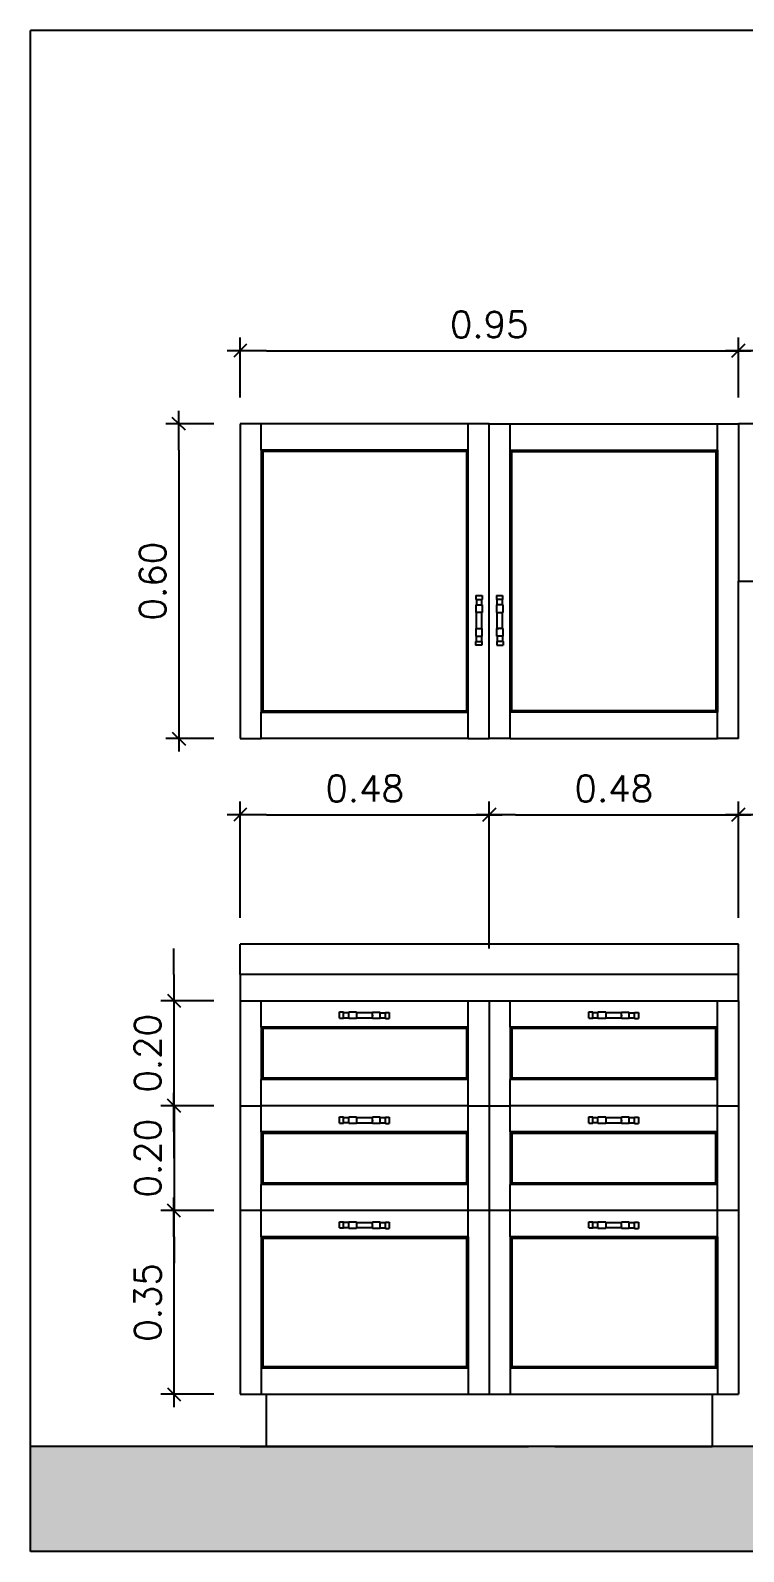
# Model space of a CAD drawing. Header units: millimetres. Extents: x 3 to 131, y 46 to 75.
# Drawn here: x 100.688 to 102.048, y 55.476 to 58.376 of the extents above; entities that cross this region are included whole.
import ezdxf

# ---------------------------------------------------------------- set-up
doc = ezdxf.new("R2010")
doc.units = ezdxf.units.MM
doc.header["$LTSCALE"] = 0.5
doc.layers.add('Paredes', color=5, linetype='Continuous')
doc.layers.add('SectionCutEdges', color=7, linetype='Continuous')
doc.styles.add('ROMANS', font='romans.shx')
doc.dimstyles.new('DIM 25', dxfattribs={"dimscale": 0, "dimtxt": 0.05, "dimasz": 0.05, "dimexe": 0.025, "dimexo": 0.05, "dimgap": 0.025, "dimtad": 1, "dimzin": 0, "dimdsep": 46, "dimtxsty": 'ROMANS', "dimblk": 'COTA', "dimcen": 0.025, "dimdle": 0.075, "dimclrd": 1, "dimclre": 1, "dimclrt": 3, "dimaunit": 1, "dimadec": 0, "dimazin": 0, "dimtfac": 0.75, "dimtix": 1, "dimtmove": 2, "dimatfit": 3, "dimfxl": 0.075, "dimtvp": 1.5, "dimtolj": 1, "dimtzin": 0, "dimarcsym": 0})

# ---------------------------------------------------------------- blocks, each defined once
blk = doc.blocks.new('COTA')
at = {"color": 4}
blk.add_line((-0.247, -0.249), (0.247, 0.249), dxfattribs=at)
at = {"color": 1}
blk.add_line((-1.001, -0.001), (0.495, -0.001), dxfattribs=at)
blk = doc.blocks.new('*D179')
at = {"layer": 'DEFPOINTS', "color": 1, "lineweight": -2, "ltscale": 0.5, "transparency": 16777216}
for p, q in [((101.0384, 57.626), (100.9464, 57.626)), ((100.9714, 57.576), (100.9714, 57.076)), ((101.0384, 57.026), (100.9464, 57.026))]:
    blk.add_line(p, q, dxfattribs=at)
at = {"layer": 'DEFPOINTS', "color": 0, "ltscale": 0.5, "transparency": 16777216}
for p in [(101.0884, 57.626), (100.9714, 57.026), (101.0884, 57.026)]:
    blk.add_point(p, dxfattribs=at)
at = {"layer": 'DEFPOINTS', "color": 1, "lineweight": -2, "ltscale": 0.5, "transparency": 16777216, "xscale": 0.05, "yscale": 0.05, "zscale": 0.05}
for p, rotation in [((100.9714, 57.626), 90), ((100.9714, 57.026), 270)]:
    blk.add_blockref('COTA', p, dxfattribs=dict(at, rotation=rotation))
at = {"layer": 'DEFPOINTS', "color": 3, "ltscale": 0.5, "transparency": 16777216, "insert": (100.9214, 57.326), "char_height": 0.05, "attachment_point": 5, "rotation": 90, "style": 'ROMANS'}
blk.add_mtext('\\A1;0.60', dxfattribs=at)
blk = doc.blocks.new('*D180')
at = {"layer": 'DEFPOINTS', "color": 1, "lineweight": -2, "ltscale": 0.5, "transparency": 16777216}
for p, q in [((101.0884, 57.676), (101.0884, 57.7903)), ((102.0384, 57.676), (102.0384, 57.7903)), ((101.1384, 57.7653), (101.9884, 57.7653))]:
    blk.add_line(p, q, dxfattribs=at)
at = {"layer": 'DEFPOINTS', "color": 0, "ltscale": 0.5, "transparency": 16777216}
for p in [(102.0384, 57.7653), (101.0884, 57.626), (102.0384, 57.626)]:
    blk.add_point(p, dxfattribs=at)
at = {"layer": 'DEFPOINTS', "color": 1, "lineweight": -2, "ltscale": 0.5, "transparency": 16777216, "xscale": 0.05, "yscale": 0.05, "zscale": 0.05, "rotation": 180}
blk.add_blockref('COTA', (101.0884, 57.7653), dxfattribs=at)
at = {"layer": 'DEFPOINTS', "color": 1, "lineweight": -2, "ltscale": 0.5, "transparency": 16777216, "xscale": 0.05, "yscale": 0.05, "zscale": 0.05}
blk.add_blockref('COTA', (102.0384, 57.7653), dxfattribs=at)
at = {"layer": 'DEFPOINTS', "color": 3, "ltscale": 0.5, "transparency": 16777216, "insert": (101.5634, 57.8153), "char_height": 0.05, "attachment_point": 5, "style": 'ROMANS'}
blk.add_mtext('\\A1;0.95', dxfattribs=at)
blk = doc.blocks.new('*D181')
at = {"layer": 'DEFPOINTS', "color": 1, "lineweight": -2, "ltscale": 0.5, "transparency": 16777216}
for p, q in [((102.0384, 57.676), (102.0384, 57.7902)), ((102.8384, 57.676), (102.8384, 57.7902)), ((102.0884, 57.7652), (102.7884, 57.7652))]:
    blk.add_line(p, q, dxfattribs=at)
at = {"layer": 'DEFPOINTS', "color": 0, "ltscale": 0.5, "transparency": 16777216}
for p in [(102.8384, 57.7652), (102.0384, 57.626), (102.8384, 57.626)]:
    blk.add_point(p, dxfattribs=at)
at = {"layer": 'DEFPOINTS', "color": 1, "lineweight": -2, "ltscale": 0.5, "transparency": 16777216, "xscale": 0.05, "yscale": 0.05, "zscale": 0.05, "rotation": 180}
blk.add_blockref('COTA', (102.0384, 57.7652), dxfattribs=at)
at = {"layer": 'DEFPOINTS', "color": 1, "lineweight": -2, "ltscale": 0.5, "transparency": 16777216, "xscale": 0.05, "yscale": 0.05, "zscale": 0.05}
blk.add_blockref('COTA', (102.8384, 57.7652), dxfattribs=at)
at = {"layer": 'DEFPOINTS', "color": 3, "ltscale": 0.5, "transparency": 16777216, "insert": (102.4384, 57.8152), "char_height": 0.05, "attachment_point": 5, "style": 'ROMANS'}
blk.add_mtext('\\A1;0.80', dxfattribs=at)
blk = doc.blocks.new('*D184')
at = {"layer": 'DEFPOINTS', "color": 1, "lineweight": -2, "ltscale": 0.5, "transparency": 16777216}
for p, q in [((100.9621, 56.576), (100.9621, 56.626)), ((101.0384, 56.526), (100.9371, 56.526)), ((100.9621, 56.526), (100.9621, 56.326)), ((101.0384, 56.326), (100.9371, 56.326)), ((100.9621, 56.276), (100.9621, 56.226))]:
    blk.add_line(p, q, dxfattribs=at)
at = {"layer": 'DEFPOINTS', "color": 0, "ltscale": 0.5, "transparency": 16777216}
for p in [(101.0884, 56.526), (100.9621, 56.326), (101.0884, 56.326)]:
    blk.add_point(p, dxfattribs=at)
at = {"layer": 'DEFPOINTS', "color": 1, "lineweight": -2, "ltscale": 0.5, "transparency": 16777216, "xscale": 0.05, "yscale": 0.05, "zscale": 0.05}
for p, rotation in [((100.9621, 56.526), 270), ((100.9621, 56.326), 90)]:
    blk.add_blockref('COTA', p, dxfattribs=dict(at, rotation=rotation))
at = {"layer": 'DEFPOINTS', "color": 3, "ltscale": 0.5, "transparency": 16777216, "insert": (100.9121, 56.426), "char_height": 0.05, "attachment_point": 5, "rotation": 90, "style": 'ROMANS'}
blk.add_mtext('\\A1;0.20', dxfattribs=at)
blk = doc.blocks.new('*D185')
at = {"layer": 'DEFPOINTS', "color": 1, "lineweight": -2, "ltscale": 0.5, "transparency": 16777216}
for p, q in [((100.9622, 56.376), (100.9622, 56.426)), ((101.0384, 56.326), (100.9372, 56.326)), ((100.9622, 56.326), (100.9622, 56.126)), ((101.0384, 56.126), (100.9372, 56.126)), ((100.9622, 56.076), (100.9622, 56.026))]:
    blk.add_line(p, q, dxfattribs=at)
at = {"layer": 'DEFPOINTS', "color": 0, "ltscale": 0.5, "transparency": 16777216}
for p in [(101.0884, 56.326), (100.9622, 56.126), (101.0884, 56.126)]:
    blk.add_point(p, dxfattribs=at)
at = {"layer": 'DEFPOINTS', "color": 1, "lineweight": -2, "ltscale": 0.5, "transparency": 16777216, "xscale": 0.05, "yscale": 0.05, "zscale": 0.05}
for p, rotation in [((100.9622, 56.326), 270), ((100.9622, 56.126), 90)]:
    blk.add_blockref('COTA', p, dxfattribs=dict(at, rotation=rotation))
at = {"layer": 'DEFPOINTS', "color": 3, "ltscale": 0.5, "transparency": 16777216, "insert": (100.9122, 56.226), "char_height": 0.05, "attachment_point": 5, "rotation": 90, "style": 'ROMANS'}
blk.add_mtext('\\A1;0.20', dxfattribs=at)
blk = doc.blocks.new('*D186')
at = {"layer": 'DEFPOINTS', "color": 1, "lineweight": -2, "ltscale": 0.5, "transparency": 16777216}
for p, q in [((101.0384, 56.126), (100.9371, 56.126)), ((100.9621, 56.076), (100.9621, 55.826)), ((101.0384, 55.776), (100.9371, 55.776))]:
    blk.add_line(p, q, dxfattribs=at)
at = {"layer": 'DEFPOINTS', "color": 0, "ltscale": 0.5, "transparency": 16777216}
for p in [(101.0884, 56.126), (100.9621, 55.776), (101.0884, 55.776)]:
    blk.add_point(p, dxfattribs=at)
at = {"layer": 'DEFPOINTS', "color": 1, "lineweight": -2, "ltscale": 0.5, "transparency": 16777216, "xscale": 0.05, "yscale": 0.05, "zscale": 0.05}
for p, rotation in [((100.9621, 56.126), 90), ((100.9621, 55.776), 270)]:
    blk.add_blockref('COTA', p, dxfattribs=dict(at, rotation=rotation))
at = {"layer": 'DEFPOINTS', "color": 3, "ltscale": 0.5, "transparency": 16777216, "insert": (100.9121, 55.951), "char_height": 0.05, "attachment_point": 5, "rotation": 90, "style": 'ROMANS'}
blk.add_mtext('\\A1;0.35', dxfattribs=at)
blk = doc.blocks.new('*D187')
at = {"layer": 'DEFPOINTS', "color": 1, "lineweight": -2, "ltscale": 0.5, "transparency": 16777216}
for p, q in [((101.0884, 56.684), (101.0884, 56.9057)), ((101.5634, 56.7606), (101.5634, 56.9057)), ((101.1384, 56.8807), (101.5134, 56.8807))]:
    blk.add_line(p, q, dxfattribs=at)
at = {"layer": 'DEFPOINTS', "color": 0, "ltscale": 0.5, "transparency": 16777216}
for p in [(101.5634, 56.8807), (101.5634, 56.7106), (101.0884, 56.634)]:
    blk.add_point(p, dxfattribs=at)
at = {"layer": 'DEFPOINTS', "color": 1, "lineweight": -2, "ltscale": 0.5, "transparency": 16777216, "xscale": 0.05, "yscale": 0.05, "zscale": 0.05, "rotation": 180}
blk.add_blockref('COTA', (101.0884, 56.8807), dxfattribs=at)
at = {"layer": 'DEFPOINTS', "color": 1, "lineweight": -2, "ltscale": 0.5, "transparency": 16777216, "xscale": 0.05, "yscale": 0.05, "zscale": 0.05}
blk.add_blockref('COTA', (101.5634, 56.8807), dxfattribs=at)
at = {"layer": 'DEFPOINTS', "color": 3, "ltscale": 0.5, "transparency": 16777216, "insert": (101.3259, 56.9307), "char_height": 0.05, "attachment_point": 5, "style": 'ROMANS'}
blk.add_mtext('\\A1;0.48', dxfattribs=at)
blk = doc.blocks.new('*D188')
at = {"layer": 'DEFPOINTS', "color": 1, "lineweight": -2, "ltscale": 0.5, "transparency": 16777216}
for p, q in [((101.5634, 56.626), (101.5634, 56.9057)), ((102.0384, 56.7606), (102.0384, 56.9057)), ((101.6134, 56.8807), (101.9884, 56.8807))]:
    blk.add_line(p, q, dxfattribs=at)
at = {"layer": 'DEFPOINTS', "color": 0, "ltscale": 0.5, "transparency": 16777216}
for p in [(102.0384, 56.8807), (102.0384, 56.7106), (101.5634, 56.576)]:
    blk.add_point(p, dxfattribs=at)
at = {"layer": 'DEFPOINTS', "color": 1, "lineweight": -2, "ltscale": 0.5, "transparency": 16777216, "xscale": 0.05, "yscale": 0.05, "zscale": 0.05, "rotation": 180}
blk.add_blockref('COTA', (101.5634, 56.8807), dxfattribs=at)
at = {"layer": 'DEFPOINTS', "color": 1, "lineweight": -2, "ltscale": 0.5, "transparency": 16777216, "xscale": 0.05, "yscale": 0.05, "zscale": 0.05}
blk.add_blockref('COTA', (102.0384, 56.8807), dxfattribs=at)
at = {"layer": 'DEFPOINTS', "color": 3, "ltscale": 0.5, "transparency": 16777216, "insert": (101.8009, 56.9307), "char_height": 0.05, "attachment_point": 5, "style": 'ROMANS'}
blk.add_mtext('\\A1;0.48', dxfattribs=at)
blk = doc.blocks.new('*D189')
at = {"layer": 'DEFPOINTS', "color": 1, "lineweight": -2, "ltscale": 0.5, "transparency": 16777216}
for p, q in [((102.0384, 56.684), (102.0384, 56.9057)), ((102.8384, 56.684), (102.8384, 56.9057)), ((102.0884, 56.8807), (102.7884, 56.8807))]:
    blk.add_line(p, q, dxfattribs=at)
at = {"layer": 'DEFPOINTS', "color": 0, "ltscale": 0.5, "transparency": 16777216}
for p in [(102.8384, 56.8807), (102.0384, 56.634), (102.8384, 56.634)]:
    blk.add_point(p, dxfattribs=at)
at = {"layer": 'DEFPOINTS', "color": 1, "lineweight": -2, "ltscale": 0.5, "transparency": 16777216, "xscale": 0.05, "yscale": 0.05, "zscale": 0.05, "rotation": 180}
blk.add_blockref('COTA', (102.0384, 56.8807), dxfattribs=at)
at = {"layer": 'DEFPOINTS', "color": 1, "lineweight": -2, "ltscale": 0.5, "transparency": 16777216, "xscale": 0.05, "yscale": 0.05, "zscale": 0.05}
blk.add_blockref('COTA', (102.8384, 56.8807), dxfattribs=at)
at = {"layer": 'DEFPOINTS', "color": 3, "ltscale": 0.5, "transparency": 16777216, "insert": (102.4384, 56.9307), "char_height": 0.05, "attachment_point": 5, "style": 'ROMANS'}
blk.add_mtext('\\A1;0.80', dxfattribs=at)

msp = doc.modelspace()

# ---------------------------------------------------------------- hatches: boundary and pattern name
at = {"layer": 'Paredes', "ltscale": 0.5}
h = msp.add_hatch(color=256, dxfattribs=at)
h.dxf.hatch_style = 1
h.paths.add_polyline_path([(100.6884, 55.676), (100.6884, 55.476), (103.9384, 55.476), (103.9384, 55.676)])

# ---------------------------------------------------------------- linework, layer by layer
at = {"color": 1}
for p, q in [((100.6884, 55.676), (100.6884, 58.376)), ((103.7884, 58.376), (100.6884, 58.376)), ((101.1284, 57.626), (101.0884, 57.626)), ((101.0884, 57.626), (101.0884, 57.026)), ((101.1284, 57.576), (101.1284, 57.626)), ((101.5234, 57.626), (101.1284, 57.626)), ((101.5634, 57.626), (101.5234, 57.626)), ((101.5234, 57.576), (101.5234, 57.626)), ((101.5634, 57.626), (101.6034, 57.626)), ((101.5634, 57.026), (101.5634, 57.626)), ((101.6034, 57.576), (101.6034, 57.626)), ((101.6034, 57.626), (101.9984, 57.626)), ((101.9984, 57.576), (101.9984, 57.626)), ((101.9984, 57.626), (102.0384, 57.626)), ((102.0784, 57.626), (102.0384, 57.626)), ((102.0384, 57.626), (102.0384, 57.326)), ((101.5234, 57.576), (101.1284, 57.576)), ((101.1314, 57.573), (101.1284, 57.576)), ((101.1284, 57.576), (101.1284, 57.076)), ((101.5204, 57.573), (101.1314, 57.573)), ((101.1314, 57.573), (101.1314, 57.079)), ((101.5204, 57.573), (101.5234, 57.576)), ((101.5204, 57.079), (101.5204, 57.573)), ((101.5234, 57.076), (101.5234, 57.576)), ((101.6034, 57.576), (101.9984, 57.576)), ((101.6064, 57.573), (101.6034, 57.576)), ((101.6034, 57.076), (101.6034, 57.576)), ((101.6064, 57.079), (101.6064, 57.573)), ((101.6064, 57.573), (101.9954, 57.573)), ((101.9954, 57.573), (101.9984, 57.576)), ((101.9954, 57.573), (101.9954, 57.079)), ((101.9984, 57.576), (101.9984, 57.076)), ((102.0384, 57.026), (102.0384, 57.326)), ((102.0384, 57.326), (102.0784, 57.326)), ((101.5377, 57.281), (101.5377, 57.266)), ((101.5377, 57.281), (101.5388, 57.281)), ((101.5379, 57.2984), (101.5379, 57.2909)), ((101.5379, 57.2984), (101.5498, 57.2984)), ((101.5379, 57.2909), (101.5388, 57.2909)), ((101.5388, 57.2909), (101.5388, 57.281)), ((101.5388, 57.2909), (101.5488, 57.2909)), ((101.5388, 57.281), (101.5488, 57.281)), ((101.5488, 57.2909), (101.5488, 57.281)), ((101.5488, 57.2909), (101.5498, 57.2909)), ((101.5497, 57.281), (101.5488, 57.281)), ((101.5497, 57.281), (101.5497, 57.266)), ((101.5498, 57.2984), (101.5498, 57.2909)), ((101.5769, 57.2984), (101.5769, 57.2909)), ((101.5769, 57.2984), (101.5889, 57.2984)), ((101.578, 57.2909), (101.5769, 57.2909)), ((101.5771, 57.281), (101.5771, 57.266)), ((101.5771, 57.281), (101.578, 57.281)), ((101.578, 57.2909), (101.578, 57.281)), ((101.588, 57.2909), (101.578, 57.2909)), ((101.588, 57.281), (101.578, 57.281)), ((101.588, 57.2909), (101.588, 57.281)), ((101.588, 57.2909), (101.5889, 57.2909)), ((101.588, 57.281), (101.589, 57.281)), ((101.5889, 57.2984), (101.5889, 57.2909)), ((101.589, 57.281), (101.589, 57.266)), ((101.5377, 57.266), (101.5386, 57.266)), ((101.5386, 57.266), (101.5386, 57.236)), ((101.5486, 57.266), (101.5386, 57.266)), ((101.5486, 57.266), (101.5486, 57.236)), ((101.5497, 57.266), (101.5486, 57.266)), ((101.5781, 57.266), (101.5771, 57.266)), ((101.5781, 57.266), (101.5781, 57.236)), ((101.5781, 57.266), (101.5881, 57.266)), ((101.5881, 57.266), (101.5881, 57.236)), ((101.589, 57.266), (101.5881, 57.266)), ((101.5376, 57.236), (101.5376, 57.221)), ((101.5376, 57.236), (101.5381, 57.236)), ((101.5376, 57.221), (101.5383, 57.221)), ((101.5381, 57.236), (101.5386, 57.236)), ((101.5386, 57.236), (101.5381, 57.236)), ((101.5383, 57.221), (101.5383, 57.2112)), ((101.5383, 57.221), (101.5483, 57.221)), ((101.5386, 57.236), (101.5387, 57.236)), ((101.5386, 57.236), (101.5387, 57.236)), ((101.5387, 57.236), (101.539, 57.236)), ((101.539, 57.236), (101.5392, 57.236)), ((101.5392, 57.236), (101.5397, 57.236)), ((101.5397, 57.236), (101.5399, 57.236)), ((101.5399, 57.236), (101.5401, 57.236)), ((101.5401, 57.236), (101.5409, 57.236)), ((101.5409, 57.236), (101.541, 57.236)), ((101.541, 57.236), (101.5415, 57.236)), ((101.5415, 57.236), (101.5421, 57.236)), ((101.5421, 57.236), (101.5425, 57.236)), ((101.5425, 57.236), (101.5431, 57.236)), ((101.5431, 57.236), (101.5434, 57.236)), ((101.5434, 57.236), (101.544, 57.236)), ((101.544, 57.236), (101.5446, 57.236)), ((101.5446, 57.236), (101.5447, 57.236)), ((101.5447, 57.236), (101.5456, 57.236)), ((101.5456, 57.236), (101.5459, 57.236)), ((101.5459, 57.236), (101.5461, 57.236)), ((101.5461, 57.236), (101.547, 57.236)), ((101.547, 57.236), (101.5474, 57.236)), ((101.547, 57.236), (101.547, 57.236)), ((101.5474, 57.236), (101.5478, 57.236)), ((101.5478, 57.236), (101.5481, 57.236)), ((101.5481, 57.236), (101.5484, 57.236)), ((101.5483, 57.221), (101.5483, 57.2112)), ((101.5495, 57.221), (101.5483, 57.221)), ((101.5484, 57.236), (101.5485, 57.236)), ((101.5485, 57.236), (101.5486, 57.236)), ((101.549, 57.236), (101.5486, 57.236)), ((101.5495, 57.236), (101.549, 57.236)), ((101.5495, 57.236), (101.5495, 57.221)), ((101.5772, 57.236), (101.5772, 57.221)), ((101.5778, 57.236), (101.5772, 57.236)), ((101.5784, 57.221), (101.5772, 57.221)), ((101.5781, 57.236), (101.5778, 57.236)), ((101.5781, 57.236), (101.5784, 57.236)), ((101.5786, 57.236), (101.5784, 57.236)), ((101.5784, 57.221), (101.5784, 57.2112)), ((101.5884, 57.221), (101.5784, 57.221)), ((101.5787, 57.236), (101.5786, 57.236)), ((101.5798, 57.236), (101.5787, 57.236)), ((101.5798, 57.236), (101.5804, 57.236)), ((101.5798, 57.236), (101.5798, 57.236)), ((101.5808, 57.236), (101.5804, 57.236)), ((101.5812, 57.236), (101.5808, 57.236)), ((101.5812, 57.236), (101.5816, 57.236)), ((101.5821, 57.236), (101.5816, 57.236)), ((101.5827, 57.236), (101.5821, 57.236)), ((101.5827, 57.236), (101.5829, 57.236)), ((101.5842, 57.236), (101.5829, 57.236)), ((101.5842, 57.236), (101.5843, 57.236)), ((101.5847, 57.236), (101.5843, 57.236)), ((101.5854, 57.236), (101.5847, 57.236)), ((101.5854, 57.236), (101.5858, 57.236)), ((101.5858, 57.236), (101.5858, 57.236)), ((101.5868, 57.236), (101.5858, 57.236)), ((101.5871, 57.236), (101.5868, 57.236)), ((101.5871, 57.236), (101.5873, 57.236)), ((101.588, 57.236), (101.5873, 57.236)), ((101.5881, 57.236), (101.588, 57.236)), ((101.5881, 57.236), (101.588, 57.236)), ((101.5881, 57.236), (101.5892, 57.236)), ((101.5884, 57.221), (101.5884, 57.2112)), ((101.5892, 57.221), (101.5884, 57.221)), ((101.5892, 57.236), (101.5892, 57.221)), ((101.5371, 57.2112), (101.5371, 57.2037)), ((101.5383, 57.2112), (101.5371, 57.2112)), ((101.549, 57.2037), (101.5371, 57.2037)), ((101.5383, 57.2112), (101.5483, 57.2112)), ((101.5483, 57.2112), (101.549, 57.2112)), ((101.549, 57.2112), (101.549, 57.2037)), ((101.5777, 57.2112), (101.5777, 57.2037)), ((101.5777, 57.2112), (101.5784, 57.2112)), ((101.5777, 57.2037), (101.5897, 57.2037)), ((101.5884, 57.2112), (101.5784, 57.2112)), ((101.5897, 57.2112), (101.5884, 57.2112)), ((101.5897, 57.2112), (101.5897, 57.2037)), ((101.1314, 57.079), (101.1284, 57.076)), ((101.1284, 57.076), (101.5234, 57.076)), ((101.1284, 57.026), (101.1284, 57.076)), ((101.1314, 57.079), (101.5204, 57.079)), ((101.5204, 57.079), (101.5234, 57.076)), ((101.5234, 57.026), (101.5234, 57.076)), ((101.6064, 57.079), (101.6034, 57.076)), ((101.9984, 57.076), (101.6034, 57.076)), ((101.6034, 57.026), (101.6034, 57.076)), ((101.9954, 57.079), (101.6064, 57.079)), ((101.9954, 57.079), (101.9984, 57.076)), ((101.9984, 57.026), (101.9984, 57.076)), ((101.0884, 57.026), (101.1284, 57.026)), ((101.5234, 57.026), (101.1284, 57.026)), ((101.5234, 57.026), (101.5634, 57.026)), ((101.6034, 57.026), (101.5634, 57.026)), ((101.6034, 57.026), (101.9984, 57.026)), ((102.0384, 57.026), (101.9984, 57.026))]:
    msp.add_line(p, q, dxfattribs=at)
at = {"color": 2}
for p, q in [((102.0384, 56.634), (101.0884, 56.634)), ((101.0884, 56.576), (101.0884, 56.634)), ((102.0384, 56.634), (101.0884, 56.634)), ((101.0884, 56.576), (101.0884, 56.634)), ((102.0384, 56.576), (102.0384, 56.634)), ((102.0384, 56.576), (102.0384, 56.634)), ((102.0384, 56.576), (101.0884, 56.576)), ((101.0884, 56.576), (101.0884, 56.526)), ((102.0384, 56.526), (102.0384, 56.576)), ((102.0384, 56.526), (102.0384, 56.576)), ((101.0884, 56.526), (101.0884, 56.326)), ((101.0884, 56.526), (101.1284, 56.526)), ((101.1284, 56.476), (101.1284, 56.526)), ((101.1284, 56.526), (101.5234, 56.526)), ((101.5234, 56.476), (101.5234, 56.526)), ((101.5234, 56.526), (101.5634, 56.526)), ((101.5634, 56.526), (101.5634, 56.326)), ((101.5634, 56.526), (101.6034, 56.526)), ((101.6034, 56.476), (101.6034, 56.526)), ((101.6034, 56.526), (101.9984, 56.526)), ((101.9984, 56.476), (101.9984, 56.526)), ((101.9984, 56.526), (102.0384, 56.526)), ((102.0384, 56.526), (102.0384, 56.326)), ((102.0384, 56.526), (102.0384, 56.326)), ((101.2781, 56.5048), (101.2856, 56.5048)), ((101.2781, 56.4929), (101.2781, 56.5048)), ((101.2781, 56.4929), (101.2856, 56.4929)), ((101.2856, 56.5037), (101.2856, 56.5048)), ((101.2856, 56.5037), (101.2955, 56.5037)), ((101.2856, 56.4938), (101.2856, 56.5037)), ((101.2856, 56.4938), (101.2955, 56.4938)), ((101.2856, 56.4929), (101.2856, 56.4938)), ((101.2955, 56.5047), (101.3105, 56.5047)), ((101.2955, 56.5047), (101.2955, 56.5037)), ((101.2955, 56.4938), (101.2955, 56.5037)), ((101.2955, 56.4927), (101.2955, 56.4938)), ((101.2955, 56.4927), (101.3105, 56.4927)), ((101.3105, 56.5047), (101.3105, 56.5036)), ((101.3105, 56.5036), (101.3405, 56.5036)), ((101.3105, 56.5036), (101.3105, 56.4936)), ((101.3105, 56.4936), (101.3405, 56.4936)), ((101.3105, 56.4927), (101.3105, 56.4936)), ((101.3405, 56.5045), (101.3555, 56.5045)), ((101.3405, 56.5045), (101.3405, 56.504)), ((101.3405, 56.504), (101.3405, 56.5036)), ((101.3405, 56.5035), (101.3405, 56.5036)), ((101.3405, 56.5034), (101.3405, 56.5035)), ((101.3405, 56.5031), (101.3405, 56.5034)), ((101.3405, 56.5028), (101.3405, 56.5031)), ((101.3405, 56.5024), (101.3405, 56.5028)), ((101.3405, 56.502), (101.3405, 56.5024)), ((101.3405, 56.5019), (101.3405, 56.502)), ((101.3405, 56.5011), (101.3405, 56.5019)), ((101.3405, 56.5009), (101.3405, 56.5011)), ((101.3405, 56.5005), (101.3405, 56.5009)), ((101.3405, 56.4997), (101.3405, 56.5005)), ((101.3405, 56.4996), (101.3405, 56.4997)), ((101.3405, 56.499), (101.3405, 56.4996)), ((101.3405, 56.4984), (101.3405, 56.499)), ((101.3405, 56.4984), (101.3405, 56.4981)), ((101.3405, 56.4975), (101.3405, 56.4981)), ((101.3405, 56.4971), (101.3405, 56.4975)), ((101.3405, 56.4971), (101.3405, 56.4965)), ((101.3405, 56.496), (101.3405, 56.4965)), ((101.3405, 56.4959), (101.3405, 56.496)), ((101.3405, 56.4951), (101.3405, 56.4959)), ((101.3405, 56.4949), (101.3405, 56.4951)), ((101.3405, 56.4946), (101.3405, 56.4949)), ((101.3405, 56.4942), (101.3405, 56.4946)), ((101.3405, 56.494), (101.3405, 56.4942)), ((101.3405, 56.4937), (101.3405, 56.494)), ((101.3405, 56.4936), (101.3405, 56.4937)), ((101.3405, 56.4936), (101.3405, 56.4937)), ((101.3405, 56.4931), (101.3405, 56.4936)), ((101.3405, 56.4936), (101.3405, 56.4931)), ((101.3405, 56.4926), (101.3405, 56.4931)), ((101.3405, 56.4926), (101.3555, 56.4926)), ((101.3555, 56.5045), (101.3555, 56.5033)), ((101.3555, 56.5033), (101.3653, 56.5033)), ((101.3555, 56.4933), (101.3555, 56.5033)), ((101.3555, 56.4933), (101.3653, 56.4933)), ((101.3555, 56.4926), (101.3555, 56.4933)), ((101.3653, 56.504), (101.3728, 56.504)), ((101.3653, 56.5033), (101.3653, 56.504)), ((101.3653, 56.4933), (101.3653, 56.5033)), ((101.3653, 56.4933), (101.3653, 56.4921)), ((101.3653, 56.4921), (101.3728, 56.4921)), ((101.3728, 56.504), (101.3728, 56.4921)), ((101.7531, 56.5048), (101.7606, 56.5048)), ((101.7531, 56.4929), (101.7531, 56.5048)), ((101.7531, 56.4929), (101.7606, 56.4929)), ((101.7606, 56.5037), (101.7606, 56.5048)), ((101.7606, 56.5037), (101.7705, 56.5037)), ((101.7606, 56.4938), (101.7606, 56.5037)), ((101.7606, 56.4938), (101.7705, 56.4938)), ((101.7606, 56.4929), (101.7606, 56.4938)), ((101.7705, 56.5047), (101.7855, 56.5047)), ((101.7705, 56.5047), (101.7705, 56.5037)), ((101.7705, 56.4938), (101.7705, 56.5037)), ((101.7705, 56.4927), (101.7705, 56.4938)), ((101.7705, 56.4927), (101.7855, 56.4927)), ((101.7855, 56.5047), (101.7855, 56.5036)), ((101.7855, 56.5036), (101.8155, 56.5036)), ((101.7855, 56.5036), (101.7855, 56.4936)), ((101.7855, 56.4936), (101.8155, 56.4936)), ((101.7855, 56.4927), (101.7855, 56.4936)), ((101.8155, 56.5045), (101.8305, 56.5045)), ((101.8155, 56.5045), (101.8155, 56.504)), ((101.8155, 56.504), (101.8155, 56.5036)), ((101.8155, 56.5035), (101.8155, 56.5036)), ((101.8155, 56.5034), (101.8155, 56.5035)), ((101.8155, 56.5031), (101.8155, 56.5034)), ((101.8155, 56.5028), (101.8155, 56.5031)), ((101.8155, 56.5024), (101.8155, 56.5028)), ((101.8155, 56.502), (101.8155, 56.5024)), ((101.8155, 56.5019), (101.8155, 56.502)), ((101.8155, 56.5011), (101.8155, 56.5019)), ((101.8155, 56.5009), (101.8155, 56.5011)), ((101.8155, 56.5005), (101.8155, 56.5009)), ((101.8155, 56.4997), (101.8155, 56.5005)), ((101.8155, 56.4996), (101.8155, 56.4997)), ((101.8155, 56.499), (101.8155, 56.4996)), ((101.8155, 56.4984), (101.8155, 56.499)), ((101.8155, 56.4984), (101.8155, 56.4981)), ((101.8155, 56.4975), (101.8155, 56.4981)), ((101.8155, 56.4971), (101.8155, 56.4975)), ((101.8155, 56.4971), (101.8155, 56.4965)), ((101.8155, 56.496), (101.8155, 56.4965)), ((101.8155, 56.4959), (101.8155, 56.496)), ((101.8155, 56.4951), (101.8155, 56.4959)), ((101.8155, 56.4949), (101.8155, 56.4951)), ((101.8155, 56.4946), (101.8155, 56.4949)), ((101.8155, 56.4942), (101.8155, 56.4946)), ((101.8155, 56.494), (101.8155, 56.4942)), ((101.8155, 56.4937), (101.8155, 56.494)), ((101.8155, 56.4936), (101.8155, 56.4937)), ((101.8155, 56.4936), (101.8155, 56.4937)), ((101.8155, 56.4931), (101.8155, 56.4936)), ((101.8155, 56.4936), (101.8155, 56.4931)), ((101.8155, 56.4926), (101.8155, 56.4931)), ((101.8155, 56.4926), (101.8305, 56.4926)), ((101.8305, 56.5045), (101.8305, 56.5033)), ((101.8305, 56.5033), (101.8403, 56.5033)), ((101.8305, 56.4933), (101.8305, 56.5033)), ((101.8305, 56.4933), (101.8403, 56.4933)), ((101.8305, 56.4926), (101.8305, 56.4933)), ((101.8403, 56.504), (101.8478, 56.504)), ((101.8403, 56.5033), (101.8403, 56.504)), ((101.8403, 56.4933), (101.8403, 56.5033)), ((101.8403, 56.4933), (101.8403, 56.4921)), ((101.8403, 56.4921), (101.8478, 56.4921)), ((101.8478, 56.504), (101.8478, 56.4921)), ((101.5234, 56.476), (101.1284, 56.476)), ((101.1284, 56.476), (101.1284, 56.376)), ((101.1314, 56.473), (101.1284, 56.476)), ((101.5204, 56.473), (101.1314, 56.473)), ((101.1314, 56.473), (101.1314, 56.379)), ((101.5204, 56.473), (101.5234, 56.476)), ((101.5204, 56.379), (101.5204, 56.473)), ((101.5234, 56.376), (101.5234, 56.476)), ((101.9984, 56.476), (101.6034, 56.476)), ((101.6034, 56.476), (101.6034, 56.376)), ((101.6064, 56.473), (101.6034, 56.476)), ((101.9954, 56.473), (101.6064, 56.473)), ((101.6064, 56.473), (101.6064, 56.379)), ((101.9954, 56.473), (101.9984, 56.476)), ((101.9954, 56.379), (101.9954, 56.473)), ((101.9984, 56.376), (101.9984, 56.476)), ((101.1314, 56.379), (101.1284, 56.376)), ((101.1314, 56.379), (101.5204, 56.379)), ((101.5204, 56.379), (101.5234, 56.376)), ((101.6064, 56.379), (101.6034, 56.376)), ((101.6064, 56.379), (101.9954, 56.379)), ((101.9954, 56.379), (101.9984, 56.376)), ((101.5234, 56.376), (101.1284, 56.376)), ((101.1284, 56.326), (101.1284, 56.376)), ((101.5234, 56.326), (101.5234, 56.376)), ((101.9984, 56.376), (101.6034, 56.376)), ((101.6034, 56.326), (101.6034, 56.376)), ((101.9984, 56.326), (101.9984, 56.376)), ((101.0884, 56.326), (101.1284, 56.326)), ((101.0884, 56.326), (101.0884, 56.126)), ((101.5234, 56.326), (101.1284, 56.326)), ((101.1284, 56.276), (101.1284, 56.326)), ((101.5234, 56.326), (101.5634, 56.326)), ((101.5234, 56.276), (101.5234, 56.326)), ((101.5634, 56.326), (101.6034, 56.326)), ((101.5634, 56.326), (101.5634, 56.126)), ((101.9984, 56.326), (101.6034, 56.326)), ((101.6034, 56.276), (101.6034, 56.326)), ((101.9984, 56.326), (102.0384, 56.326)), ((101.9984, 56.276), (101.9984, 56.326)), ((102.0384, 56.326), (102.0384, 56.126)), ((102.0384, 56.326), (102.0384, 56.126)), ((101.2781, 56.3048), (101.2856, 56.3048)), ((101.2781, 56.2929), (101.2781, 56.3048)), ((101.2781, 56.2929), (101.2856, 56.2929)), ((101.2856, 56.3037), (101.2856, 56.3048)), ((101.2856, 56.3037), (101.2955, 56.3037)), ((101.2856, 56.2938), (101.2856, 56.3037)), ((101.2856, 56.2938), (101.2955, 56.2938)), ((101.2856, 56.2929), (101.2856, 56.2938)), ((101.2955, 56.3047), (101.3105, 56.3047)), ((101.2955, 56.3047), (101.2955, 56.3037)), ((101.2955, 56.2938), (101.2955, 56.3037)), ((101.2955, 56.2927), (101.2955, 56.2938)), ((101.2955, 56.2927), (101.3105, 56.2927)), ((101.3105, 56.3047), (101.3105, 56.3036)), ((101.3105, 56.3036), (101.3405, 56.3036)), ((101.3105, 56.3036), (101.3105, 56.2936)), ((101.3105, 56.2936), (101.3405, 56.2936)), ((101.3105, 56.2927), (101.3105, 56.2936)), ((101.3405, 56.3045), (101.3555, 56.3045)), ((101.3405, 56.3045), (101.3405, 56.304)), ((101.3405, 56.304), (101.3405, 56.3036)), ((101.3405, 56.3035), (101.3405, 56.3036)), ((101.3405, 56.3034), (101.3405, 56.3035)), ((101.3405, 56.3031), (101.3405, 56.3034)), ((101.3405, 56.3028), (101.3405, 56.3031)), ((101.3405, 56.3024), (101.3405, 56.3028)), ((101.3405, 56.302), (101.3405, 56.3024)), ((101.3405, 56.3019), (101.3405, 56.302)), ((101.3405, 56.3011), (101.3405, 56.3019)), ((101.3405, 56.3009), (101.3405, 56.3011)), ((101.3405, 56.3005), (101.3405, 56.3009)), ((101.3405, 56.2997), (101.3405, 56.3005)), ((101.3405, 56.2996), (101.3405, 56.2997)), ((101.3405, 56.299), (101.3405, 56.2996)), ((101.3405, 56.2984), (101.3405, 56.299)), ((101.3405, 56.2984), (101.3405, 56.2981)), ((101.3405, 56.2975), (101.3405, 56.2981)), ((101.3405, 56.2971), (101.3405, 56.2975)), ((101.3405, 56.2971), (101.3405, 56.2965)), ((101.3405, 56.296), (101.3405, 56.2965)), ((101.3405, 56.2959), (101.3405, 56.296)), ((101.3405, 56.2951), (101.3405, 56.2959)), ((101.3405, 56.2949), (101.3405, 56.2951)), ((101.3405, 56.2946), (101.3405, 56.2949)), ((101.3405, 56.2942), (101.3405, 56.2946)), ((101.3405, 56.294), (101.3405, 56.2942)), ((101.3405, 56.2937), (101.3405, 56.294)), ((101.3405, 56.2936), (101.3405, 56.2937)), ((101.3405, 56.2936), (101.3405, 56.2937)), ((101.3405, 56.2931), (101.3405, 56.2936)), ((101.3405, 56.2936), (101.3405, 56.2931)), ((101.3405, 56.2926), (101.3405, 56.2931)), ((101.3405, 56.2926), (101.3555, 56.2926)), ((101.3555, 56.3045), (101.3555, 56.3033)), ((101.3555, 56.3033), (101.3653, 56.3033)), ((101.3555, 56.2933), (101.3555, 56.3033)), ((101.3555, 56.2933), (101.3653, 56.2933)), ((101.3555, 56.2926), (101.3555, 56.2933)), ((101.3653, 56.304), (101.3728, 56.304)), ((101.3653, 56.3033), (101.3653, 56.304)), ((101.3653, 56.2933), (101.3653, 56.3033)), ((101.3653, 56.2933), (101.3653, 56.2921)), ((101.3653, 56.2921), (101.3728, 56.2921)), ((101.3728, 56.304), (101.3728, 56.2921)), ((101.7531, 56.3048), (101.7606, 56.3048)), ((101.7531, 56.2929), (101.7531, 56.3048)), ((101.7531, 56.2929), (101.7606, 56.2929)), ((101.7606, 56.3037), (101.7606, 56.3048)), ((101.7606, 56.3037), (101.7705, 56.3037)), ((101.7606, 56.2938), (101.7606, 56.3037)), ((101.7606, 56.2938), (101.7705, 56.2938)), ((101.7606, 56.2929), (101.7606, 56.2938)), ((101.7705, 56.3047), (101.7855, 56.3047)), ((101.7705, 56.3047), (101.7705, 56.3037)), ((101.7705, 56.2938), (101.7705, 56.3037)), ((101.7705, 56.2927), (101.7705, 56.2938)), ((101.7705, 56.2927), (101.7855, 56.2927)), ((101.7855, 56.3047), (101.7855, 56.3036)), ((101.7855, 56.3036), (101.8155, 56.3036)), ((101.7855, 56.3036), (101.7855, 56.2936)), ((101.7855, 56.2936), (101.8155, 56.2936)), ((101.7855, 56.2927), (101.7855, 56.2936)), ((101.8155, 56.3045), (101.8305, 56.3045)), ((101.8155, 56.3045), (101.8155, 56.304)), ((101.8155, 56.304), (101.8155, 56.3036)), ((101.8155, 56.3035), (101.8155, 56.3036)), ((101.8155, 56.3034), (101.8155, 56.3035)), ((101.8155, 56.3031), (101.8155, 56.3034)), ((101.8155, 56.3028), (101.8155, 56.3031)), ((101.8155, 56.3024), (101.8155, 56.3028)), ((101.8155, 56.302), (101.8155, 56.3024)), ((101.8155, 56.3019), (101.8155, 56.302)), ((101.8155, 56.3011), (101.8155, 56.3019)), ((101.8155, 56.3009), (101.8155, 56.3011)), ((101.8155, 56.3005), (101.8155, 56.3009)), ((101.8155, 56.2997), (101.8155, 56.3005)), ((101.8155, 56.2996), (101.8155, 56.2997)), ((101.8155, 56.299), (101.8155, 56.2996)), ((101.8155, 56.2984), (101.8155, 56.299)), ((101.8155, 56.2984), (101.8155, 56.2981)), ((101.8155, 56.2975), (101.8155, 56.2981)), ((101.8155, 56.2971), (101.8155, 56.2975)), ((101.8155, 56.2971), (101.8155, 56.2965)), ((101.8155, 56.296), (101.8155, 56.2965)), ((101.8155, 56.2959), (101.8155, 56.296)), ((101.8155, 56.2951), (101.8155, 56.2959)), ((101.8155, 56.2949), (101.8155, 56.2951)), ((101.8155, 56.2946), (101.8155, 56.2949)), ((101.8155, 56.2942), (101.8155, 56.2946)), ((101.8155, 56.294), (101.8155, 56.2942)), ((101.8155, 56.2937), (101.8155, 56.294)), ((101.8155, 56.2936), (101.8155, 56.2937)), ((101.8155, 56.2936), (101.8155, 56.2937)), ((101.8155, 56.2931), (101.8155, 56.2936)), ((101.8155, 56.2936), (101.8155, 56.2931)), ((101.8155, 56.2926), (101.8155, 56.2931)), ((101.8155, 56.2926), (101.8305, 56.2926)), ((101.8305, 56.3045), (101.8305, 56.3033)), ((101.8305, 56.3033), (101.8403, 56.3033)), ((101.8305, 56.2933), (101.8305, 56.3033)), ((101.8305, 56.2933), (101.8403, 56.2933)), ((101.8305, 56.2926), (101.8305, 56.2933)), ((101.8403, 56.304), (101.8478, 56.304)), ((101.8403, 56.3033), (101.8403, 56.304)), ((101.8403, 56.2933), (101.8403, 56.3033)), ((101.8403, 56.2933), (101.8403, 56.2921)), ((101.8403, 56.2921), (101.8478, 56.2921)), ((101.8478, 56.304), (101.8478, 56.2921)), ((101.5234, 56.276), (101.1284, 56.276)), ((101.1284, 56.276), (101.1284, 56.176)), ((101.1314, 56.273), (101.1284, 56.276)), ((101.5204, 56.273), (101.1314, 56.273)), ((101.1314, 56.273), (101.1314, 56.179)), ((101.5204, 56.273), (101.5234, 56.276)), ((101.5204, 56.179), (101.5204, 56.273)), ((101.5234, 56.176), (101.5234, 56.276)), ((101.9984, 56.276), (101.6034, 56.276)), ((101.6034, 56.276), (101.6034, 56.176)), ((101.6064, 56.273), (101.6034, 56.276)), ((101.9954, 56.273), (101.6064, 56.273)), ((101.6064, 56.273), (101.6064, 56.179)), ((101.9954, 56.273), (101.9984, 56.276)), ((101.9954, 56.179), (101.9954, 56.273)), ((101.9984, 56.176), (101.9984, 56.276)), ((101.1314, 56.179), (101.1284, 56.176)), ((101.5234, 56.176), (101.1284, 56.176)), ((101.1284, 56.126), (101.1284, 56.176)), ((101.1314, 56.179), (101.5204, 56.179)), ((101.5204, 56.179), (101.5234, 56.176)), ((101.5234, 56.126), (101.5234, 56.176)), ((101.6064, 56.179), (101.6034, 56.176)), ((101.9984, 56.176), (101.6034, 56.176)), ((101.6034, 56.126), (101.6034, 56.176)), ((101.6064, 56.179), (101.9954, 56.179)), ((101.9954, 56.179), (101.9984, 56.176)), ((101.9984, 56.126), (101.9984, 56.176)), ((101.1284, 56.126), (101.0884, 56.126)), ((101.0884, 56.126), (101.0884, 55.776)), ((101.1284, 56.076), (101.1284, 56.126)), ((101.5234, 56.126), (101.1284, 56.126)), ((101.5634, 56.126), (101.5234, 56.126)), ((101.5234, 56.076), (101.5234, 56.126)), ((101.5634, 56.126), (101.5634, 55.776)), ((101.6034, 56.126), (101.5634, 56.126)), ((101.6034, 56.076), (101.6034, 56.126)), ((101.9984, 56.126), (101.6034, 56.126)), ((102.0384, 56.126), (101.9984, 56.126)), ((101.9984, 56.076), (101.9984, 56.126)), ((102.0384, 56.126), (102.0384, 55.776)), ((102.0384, 56.126), (102.0384, 55.776)), ((101.2781, 56.1048), (101.2856, 56.1048)), ((101.2781, 56.0929), (101.2781, 56.1048)), ((101.2781, 56.0929), (101.2856, 56.0929)), ((101.2856, 56.1037), (101.2856, 56.1048)), ((101.2856, 56.1037), (101.2955, 56.1037)), ((101.2856, 56.0938), (101.2856, 56.1037)), ((101.2856, 56.0938), (101.2955, 56.0938)), ((101.2856, 56.0929), (101.2856, 56.0938)), ((101.2955, 56.1047), (101.3105, 56.1047)), ((101.2955, 56.1047), (101.2955, 56.1037)), ((101.2955, 56.0938), (101.2955, 56.1037)), ((101.2955, 56.0927), (101.2955, 56.0938)), ((101.2955, 56.0927), (101.3105, 56.0927)), ((101.3105, 56.1047), (101.3105, 56.1036)), ((101.3105, 56.1036), (101.3405, 56.1036)), ((101.3105, 56.1036), (101.3105, 56.0936)), ((101.3105, 56.0936), (101.3405, 56.0936)), ((101.3105, 56.0927), (101.3105, 56.0936)), ((101.3405, 56.1045), (101.3555, 56.1045)), ((101.3405, 56.1045), (101.3405, 56.104)), ((101.3405, 56.104), (101.3405, 56.1036)), ((101.3405, 56.1035), (101.3405, 56.1036)), ((101.3405, 56.1034), (101.3405, 56.1035)), ((101.3405, 56.1031), (101.3405, 56.1034)), ((101.3405, 56.1028), (101.3405, 56.1031)), ((101.3405, 56.1024), (101.3405, 56.1028)), ((101.3405, 56.102), (101.3405, 56.1024)), ((101.3405, 56.1019), (101.3405, 56.102)), ((101.3405, 56.1011), (101.3405, 56.1019)), ((101.3405, 56.1009), (101.3405, 56.1011)), ((101.3405, 56.1005), (101.3405, 56.1009)), ((101.3405, 56.0997), (101.3405, 56.1005)), ((101.3405, 56.0996), (101.3405, 56.0997)), ((101.3405, 56.099), (101.3405, 56.0996)), ((101.3405, 56.0984), (101.3405, 56.099)), ((101.3405, 56.0984), (101.3405, 56.0981)), ((101.3405, 56.0975), (101.3405, 56.0981)), ((101.3405, 56.0971), (101.3405, 56.0975)), ((101.3405, 56.0971), (101.3405, 56.0965)), ((101.3405, 56.096), (101.3405, 56.0965)), ((101.3405, 56.0959), (101.3405, 56.096)), ((101.3405, 56.0951), (101.3405, 56.0959)), ((101.3405, 56.0949), (101.3405, 56.0951)), ((101.3405, 56.0946), (101.3405, 56.0949)), ((101.3405, 56.0942), (101.3405, 56.0946)), ((101.3405, 56.094), (101.3405, 56.0942)), ((101.3405, 56.0937), (101.3405, 56.094)), ((101.3405, 56.0936), (101.3405, 56.0937)), ((101.3405, 56.0936), (101.3405, 56.0937)), ((101.3405, 56.0931), (101.3405, 56.0936)), ((101.3405, 56.0936), (101.3405, 56.0931)), ((101.3405, 56.0926), (101.3405, 56.0931)), ((101.3405, 56.0926), (101.3555, 56.0926)), ((101.3555, 56.1045), (101.3555, 56.1033)), ((101.3555, 56.1033), (101.3653, 56.1033)), ((101.3555, 56.0933), (101.3555, 56.1033)), ((101.3555, 56.0933), (101.3653, 56.0933)), ((101.3555, 56.0926), (101.3555, 56.0933)), ((101.3653, 56.104), (101.3728, 56.104)), ((101.3653, 56.1033), (101.3653, 56.104)), ((101.3653, 56.0933), (101.3653, 56.1033)), ((101.3653, 56.0933), (101.3653, 56.0921)), ((101.3653, 56.0921), (101.3728, 56.0921)), ((101.3728, 56.104), (101.3728, 56.0921)), ((101.7531, 56.1048), (101.7606, 56.1048)), ((101.7531, 56.0929), (101.7531, 56.1048)), ((101.7531, 56.0929), (101.7606, 56.0929)), ((101.7606, 56.1037), (101.7606, 56.1048)), ((101.7606, 56.1037), (101.7705, 56.1037)), ((101.7606, 56.0938), (101.7606, 56.1037)), ((101.7606, 56.0938), (101.7705, 56.0938)), ((101.7606, 56.0929), (101.7606, 56.0938)), ((101.7705, 56.1047), (101.7855, 56.1047)), ((101.7705, 56.1047), (101.7705, 56.1037)), ((101.7705, 56.0938), (101.7705, 56.1037)), ((101.7705, 56.0927), (101.7705, 56.0938)), ((101.7705, 56.0927), (101.7855, 56.0927)), ((101.7855, 56.1047), (101.7855, 56.1036)), ((101.7855, 56.1036), (101.8155, 56.1036)), ((101.7855, 56.1036), (101.7855, 56.0936)), ((101.7855, 56.0936), (101.8155, 56.0936)), ((101.7855, 56.0927), (101.7855, 56.0936)), ((101.8155, 56.1045), (101.8305, 56.1045)), ((101.8155, 56.1045), (101.8155, 56.104)), ((101.8155, 56.104), (101.8155, 56.1036)), ((101.8155, 56.1035), (101.8155, 56.1036)), ((101.8155, 56.1034), (101.8155, 56.1035)), ((101.8155, 56.1031), (101.8155, 56.1034)), ((101.8155, 56.1028), (101.8155, 56.1031)), ((101.8155, 56.1024), (101.8155, 56.1028)), ((101.8155, 56.102), (101.8155, 56.1024)), ((101.8155, 56.1019), (101.8155, 56.102)), ((101.8155, 56.1011), (101.8155, 56.1019)), ((101.8155, 56.1009), (101.8155, 56.1011)), ((101.8155, 56.1005), (101.8155, 56.1009)), ((101.8155, 56.0997), (101.8155, 56.1005)), ((101.8155, 56.0996), (101.8155, 56.0997)), ((101.8155, 56.099), (101.8155, 56.0996)), ((101.8155, 56.0984), (101.8155, 56.099)), ((101.8155, 56.0984), (101.8155, 56.0981)), ((101.8155, 56.0975), (101.8155, 56.0981)), ((101.8155, 56.0971), (101.8155, 56.0975)), ((101.8155, 56.0971), (101.8155, 56.0965)), ((101.8155, 56.096), (101.8155, 56.0965)), ((101.8155, 56.0959), (101.8155, 56.096)), ((101.8155, 56.0951), (101.8155, 56.0959)), ((101.8155, 56.0949), (101.8155, 56.0951)), ((101.8155, 56.0946), (101.8155, 56.0949)), ((101.8155, 56.0942), (101.8155, 56.0946)), ((101.8155, 56.094), (101.8155, 56.0942)), ((101.8155, 56.0937), (101.8155, 56.094)), ((101.8155, 56.0936), (101.8155, 56.0937)), ((101.8155, 56.0936), (101.8155, 56.0937)), ((101.8155, 56.0931), (101.8155, 56.0936)), ((101.8155, 56.0936), (101.8155, 56.0931)), ((101.8155, 56.0926), (101.8155, 56.0931)), ((101.8155, 56.0926), (101.8305, 56.0926)), ((101.8305, 56.1045), (101.8305, 56.1033)), ((101.8305, 56.1033), (101.8403, 56.1033)), ((101.8305, 56.0933), (101.8305, 56.1033)), ((101.8305, 56.0933), (101.8403, 56.0933)), ((101.8305, 56.0926), (101.8305, 56.0933)), ((101.8403, 56.104), (101.8478, 56.104)), ((101.8403, 56.1033), (101.8403, 56.104)), ((101.8403, 56.0933), (101.8403, 56.1033)), ((101.8403, 56.0933), (101.8403, 56.0921)), ((101.8403, 56.0921), (101.8478, 56.0921)), ((101.8478, 56.104), (101.8478, 56.0921)), ((101.5234, 56.076), (101.1284, 56.076)), ((101.1314, 56.073), (101.1284, 56.076)), ((101.1284, 56.076), (101.1284, 55.826)), ((101.5204, 56.073), (101.1314, 56.073)), ((101.1314, 56.073), (101.1314, 55.829)), ((101.5204, 56.073), (101.5234, 56.076)), ((101.5204, 55.829), (101.5204, 56.073)), ((101.5234, 56.076), (101.5234, 55.826)), ((101.9984, 56.076), (101.6034, 56.076)), ((101.6064, 56.073), (101.6034, 56.076)), ((101.6034, 56.076), (101.6034, 55.826)), ((101.9954, 56.073), (101.6064, 56.073)), ((101.6064, 56.073), (101.6064, 55.829)), ((101.9954, 56.073), (101.9984, 56.076)), ((101.9954, 55.829), (101.9954, 56.073)), ((101.9984, 56.076), (101.9984, 55.826)), ((101.1314, 55.829), (101.1284, 55.826)), ((101.1284, 55.826), (101.5234, 55.826)), ((101.1284, 55.826), (101.1284, 55.776)), ((101.1314, 55.829), (101.5204, 55.829)), ((101.5204, 55.829), (101.5234, 55.826)), ((101.5234, 55.826), (101.5234, 55.776)), ((101.6064, 55.829), (101.6034, 55.826)), ((101.6034, 55.826), (101.9984, 55.826)), ((101.6034, 55.826), (101.6034, 55.776)), ((101.6064, 55.829), (101.9954, 55.829)), ((101.9954, 55.829), (101.9984, 55.826)), ((101.9984, 55.826), (101.9984, 55.776)), ((101.0884, 55.776), (101.1284, 55.776)), ((101.1284, 55.776), (101.1384, 55.776)), ((101.1384, 55.676), (101.1384, 55.776)), ((101.1384, 55.776), (101.5234, 55.776)), ((101.5234, 55.776), (101.5634, 55.776)), ((101.5634, 55.776), (101.6034, 55.776)), ((101.6034, 55.776), (101.9884, 55.776)), ((101.9884, 55.776), (101.9884, 55.676)), ((101.9884, 55.776), (101.9984, 55.776)), ((101.9984, 55.776), (102.0384, 55.776)), ((101.9984, 55.776), (102.0384, 55.776))]:
    msp.add_line(p, q, dxfattribs=at)
at = {"color": 5}
for p, q in [((100.6884, 55.476), (100.6884, 55.676)), ((103.9384, 55.476), (100.6884, 55.476))]:
    msp.add_line(p, q, dxfattribs=at)
at = {"layer": 'Paredes', "ltscale": 0.5}
msp.add_line((103.9384, 55.676), (100.6884, 55.676), dxfattribs=at)
at = {"layer": 'SectionCutEdges', "color": 5}
for p, q in [((100.9432, 55.676), (100.6884, 55.676)), ((101.0884, 55.676), (101.1384, 55.676)), ((101.1384, 55.676), (101.6384, 55.676)), ((101.6884, 55.676), (101.6384, 55.676)), ((101.6884, 55.676), (101.9884, 55.676)), ((102.0584, 55.676), (101.9884, 55.676))]:
    msp.add_line(p, q, dxfattribs=at)

# ---------------------------------------------------------------- dimensions: what is measured, and where the dimension line sits
at = {"layer": 'DEFPOINTS', "color": 5, "ltscale": 0.5}
for base, p1, p2, picture, middle in [((102.0384, 57.7653), (101.0884, 57.626), (102.0384, 57.626), '*D180', (101.5634, 57.8153)), ((102.8384, 57.7652), (102.0384, 57.626), (102.8384, 57.626), '*D181', (102.4384, 57.8152)), ((101.5633767873, 56.8807165561), (101.0883767873, 56.6339854936), (101.5633767873, 56.7106081023), '*D187', (101.3258767873, 56.9307165561)), ((102.0383767873, 56.8807165561), (101.5633767873, 56.5759854936), (102.0383767873, 56.7106081023), '*D188', (101.8008767873, 56.9307165561)), ((102.8384, 56.8807), (102.0384, 56.634), (102.8384, 56.634), '*D189', (102.4384, 56.9307))]:
    dim = msp.add_linear_dim(base=base, p1=p1, p2=p2, dimstyle='DIM 25', override={"dimscale": 1}, dxfattribs=at)
    dim.commit()
    dim.dimension.update_dxf_attribs({"geometry": picture, "text_midpoint": middle})
for base, p1, p2, picture, middle in [((100.9714, 57.026), (101.0884, 57.626), (101.0884, 57.026), '*D179', (100.9214, 57.326)), ((100.9621, 56.326), (101.0884, 56.526), (101.0884, 56.326), '*D184', (100.9121, 56.426)), ((100.9622, 56.126), (101.0884, 56.326), (101.0884, 56.126), '*D185', (100.9122, 56.226)), ((100.9621, 55.776), (101.0884, 56.126), (101.0884, 55.776), '*D186', (100.9121, 55.951))]:
    dim = msp.add_linear_dim(base=base, p1=p1, p2=p2, angle=90, dimstyle='DIM 25', override={"dimscale": 1}, dxfattribs=at)
    dim.commit()
    dim.dimension.update_dxf_attribs({"geometry": picture, "text_midpoint": middle})

doc.saveas('drawing.dxf')
